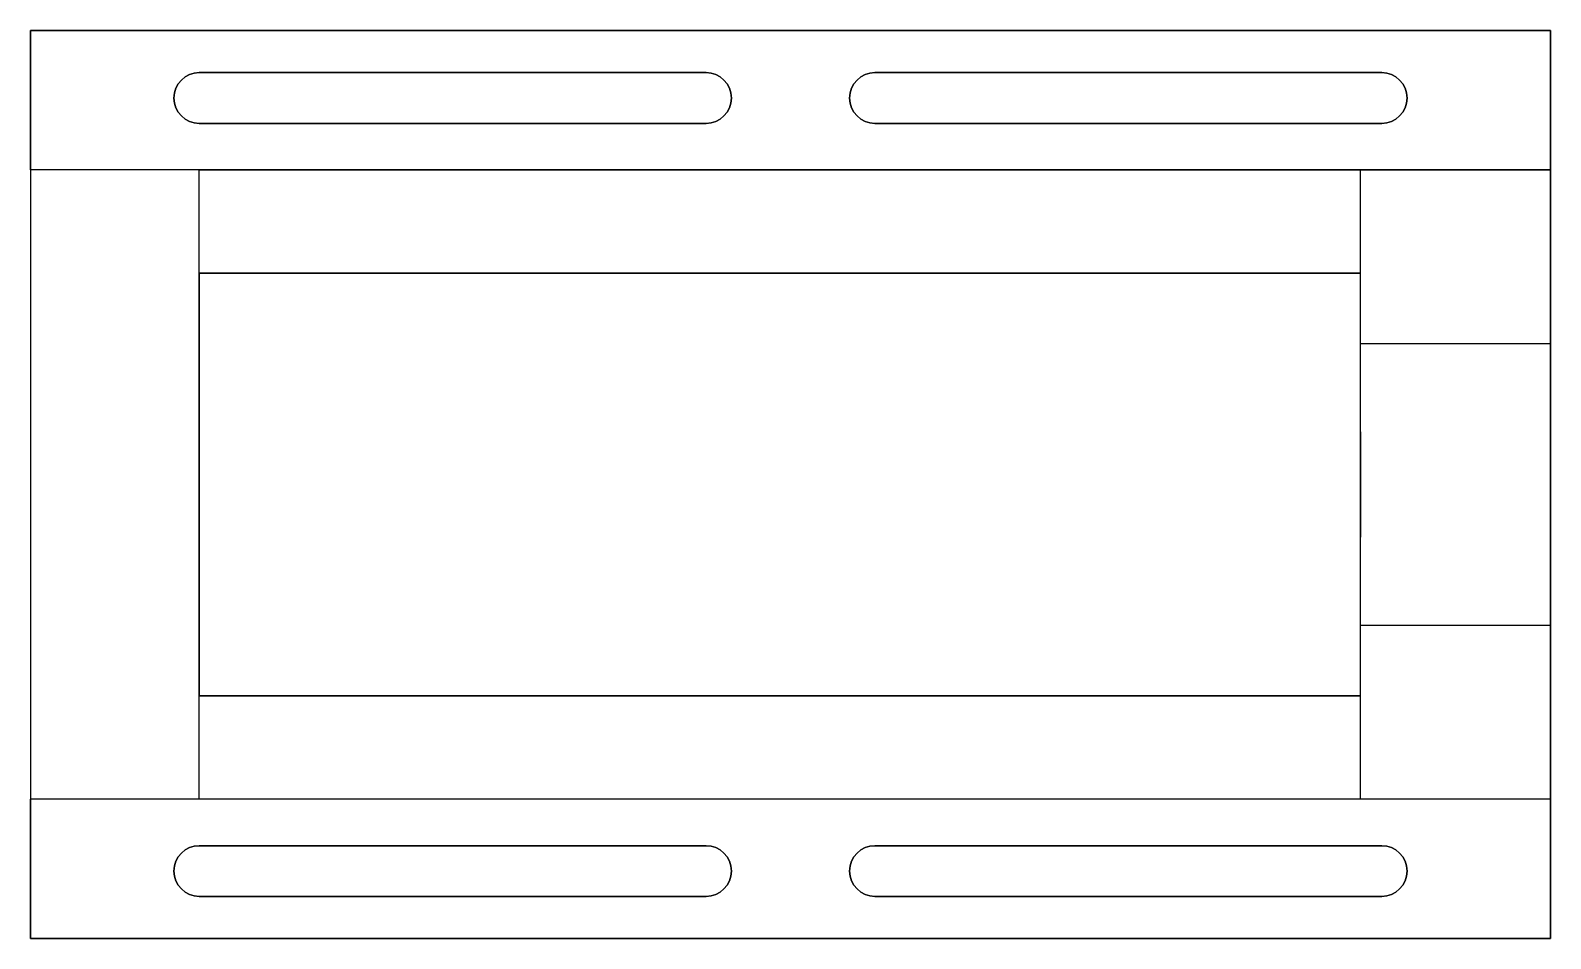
# Model space of a CAD drawing. Header units: millimetres. Extents: x -54 to 306, y 818 to 1033.
import ezdxf

# ---------------------------------------------------------------- set-up
doc = ezdxf.new("R2010")
doc.units = ezdxf.units.MM

msp = doc.modelspace()

# ---------------------------------------------------------------- linework, layer by layer
for p, q in [((-54.33, 999.88, 12), (-54.33, 1032.88, 12)), ((-54.33, 1032.88, 12), (305.67, 1032.88, 12)), ((-54.33, 1032.88), (-54.33, 817.88)), ((305.67, 1032.88), (-54.33, 1032.88)), ((305.67, 817.88), (305.67, 1032.88)), ((305.67, 1032.88), (305.67, 1032.88, 12)), ((305.67, 1032.88, 12), (305.67, 999.88, 12)), ((-14.33, 1022.88, 12), (-14.33, 1022.88)), ((105.67, 1022.88), (-14.33, 1022.88)), ((-14.33, 1022.88, 12), (105.67, 1022.88, 12)), ((105.67, 1022.88, 12), (105.67, 1022.88)), ((145.67, 1022.88, 12), (145.67, 1022.88)), ((265.67, 1022.88), (145.67, 1022.88)), ((145.67, 1022.88, 12), (265.67, 1022.88, 12)), ((265.67, 1022.88, 12), (265.67, 1022.88)), ((-14.33, 1010.88, 12), (-14.33, 1010.88)), ((-14.33, 1010.88), (105.67, 1010.88)), ((105.67, 1010.88, 12), (-14.33, 1010.88, 12)), ((105.67, 1010.88, 12), (105.67, 1010.88)), ((145.67, 1010.88, 12), (145.67, 1010.88)), ((145.67, 1010.88), (265.67, 1010.88)), ((265.67, 1010.88, 12), (145.67, 1010.88, 12)), ((265.67, 1010.88, 12), (265.67, 1010.88)), ((305.67, 999.88, 12), (-54.33, 999.88, 12)), ((-54.33, 999.88, 30.81), (-54.33, 999.88, 12)), ((-14.33, 850.88, 112), (-14.33, 999.88, 112)), ((-14.33, 975.38, 32), (-14.33, 999.88, 32)), ((-14.33, 999.88, 112), (-14.33, 999.88, 32)), ((-14.33, 999.88, 32), (260.67, 999.88, 32)), ((260.67, 958.72, 94.1), (260.67, 999.88, 32)), ((260.67, 999.88, 32), (305.67, 999.88, 32)), ((260.67, 975.38, 32), (260.67, 999.88, 32)), ((305.67, 999.88, 32), (305.67, 958.72, 94.1)), ((305.67, 999.88, 12), (305.67, 999.88, 32)), ((-14.33, 975.38), (-14.33, 875.38)), ((-14.33, 975.38, 32), (-14.33, 975.38)), ((260.67, 975.38), (-14.33, 975.38)), ((-14.33, 975.38, 32), (260.67, 975.38, 32)), ((260.67, 975.38, 32), (260.67, 975.38)), ((260.67, 875.38), (260.67, 975.38)), ((305.67, 958.72, 94.1), (260.67, 958.72, 94.1)), ((305.67, 892.04, 94.1), (260.67, 892.04, 94.1)), ((260.67, 850.88, 32), (260.67, 892.04, 94.1)), ((305.67, 892.04, 94.1), (305.67, 850.88, 32)), ((-14.33, 850.88, 32), (-14.33, 875.38, 32)), ((-14.33, 875.38, 32), (-14.33, 875.38)), ((-14.33, 875.38), (260.67, 875.38)), ((260.67, 875.38, 32), (-14.33, 875.38, 32)), ((260.67, 875.38, 32), (260.67, 875.38)), ((260.67, 850.88, 32), (260.67, 875.38, 32)), ((305.67, 850.88, 12), (-54.33, 850.88, 12)), ((-54.33, 817.88, 12), (-54.33, 850.88, 12)), ((-14.33, 850.88, 32), (-14.33, 850.88, 112)), ((260.67, 850.88, 32), (-14.33, 850.88, 32)), ((305.67, 850.88, 32), (260.67, 850.88, 32)), ((305.67, 850.88, 32), (305.67, 850.88, 12)), ((305.67, 850.88, 12), (305.67, 817.88, 12)), ((105.67, 839.88), (-14.33, 839.88)), ((-14.33, 839.88, 12), (105.67, 839.88, 12)), ((-14.33, 839.88, 12), (-14.33, 839.88)), ((105.67, 839.88, 12), (105.67, 839.88)), ((265.67, 839.88), (145.67, 839.88)), ((145.67, 839.88, 12), (265.67, 839.88, 12)), ((145.67, 839.88, 12), (145.67, 839.88)), ((265.67, 839.88, 12), (265.67, 839.88)), ((-14.33, 827.88, 12), (-14.33, 827.88)), ((-14.33, 827.88), (105.67, 827.88)), ((105.67, 827.88, 12), (-14.33, 827.88, 12)), ((105.67, 827.88, 12), (105.67, 827.88)), ((145.67, 827.88, 12), (145.67, 827.88)), ((145.67, 827.88), (265.67, 827.88)), ((265.67, 827.88, 12), (145.67, 827.88, 12)), ((265.67, 827.88, 12), (265.67, 827.88)), ((-54.33, 817.88), (-54.33, 817.88, 12)), ((305.67, 817.88, 12), (-54.33, 817.88, 12)), ((-54.33, 817.88), (305.67, 817.88)), ((305.67, 817.88), (305.67, 817.88, 12))]:
    msp.add_line(p, q)
at = {"extrusion": (1, 0, 0)}
msp.add_circle((925.38, 72, 260.67), 12.5, dxfattribs=at)
at = {"extrusion": (-1, -3.67385e-16, 2.43501e-16)}
msp.add_circle((-925.38, 72, -305.67), 12.5, dxfattribs=at)
for centre, start, end in [((-14.33, 1016.88), 90, 270), ((105.67, 1016.88), 270, 90), ((145.67, 1016.88), 90, 270), ((265.67, 1016.88), 270, 90), ((-14.33, 833.88), 90, 270), ((105.67, 833.88), 270, 90), ((145.67, 833.88), 90, 270), ((265.67, 833.88), 270, 90)]:
    msp.add_arc(centre, 6, start, end)
at = {"extrusion": (0, 0, -1)}
for centre, start, end in [((14.33, 1016.88, -12), 270, 90), ((-105.67, 1016.88, -12), 90, 270), ((-145.67, 1016.88, -12), 270, 90), ((-265.67, 1016.88, -12), 90, 270), ((14.33, 833.88, -12), 270, 90), ((-105.67, 833.88, -12), 90, 270), ((-145.67, 833.88, -12), 270, 90), ((-265.67, 833.88, -12), 90, 270)]:
    msp.add_arc(centre, 6, start, end, dxfattribs=at)
at = {"extrusion": (-1, 0, 0)}
msp.add_arc((-925.38, 72, -260.67), 40, 33.5362, 146.4638, dxfattribs=at)
at = {"extrusion": (1, 5.28776e-16, 0)}
msp.add_arc((925.38, 72, 305.67), 40, 33.5362, 146.4638, dxfattribs=at)

doc.saveas('drawing.dxf')
